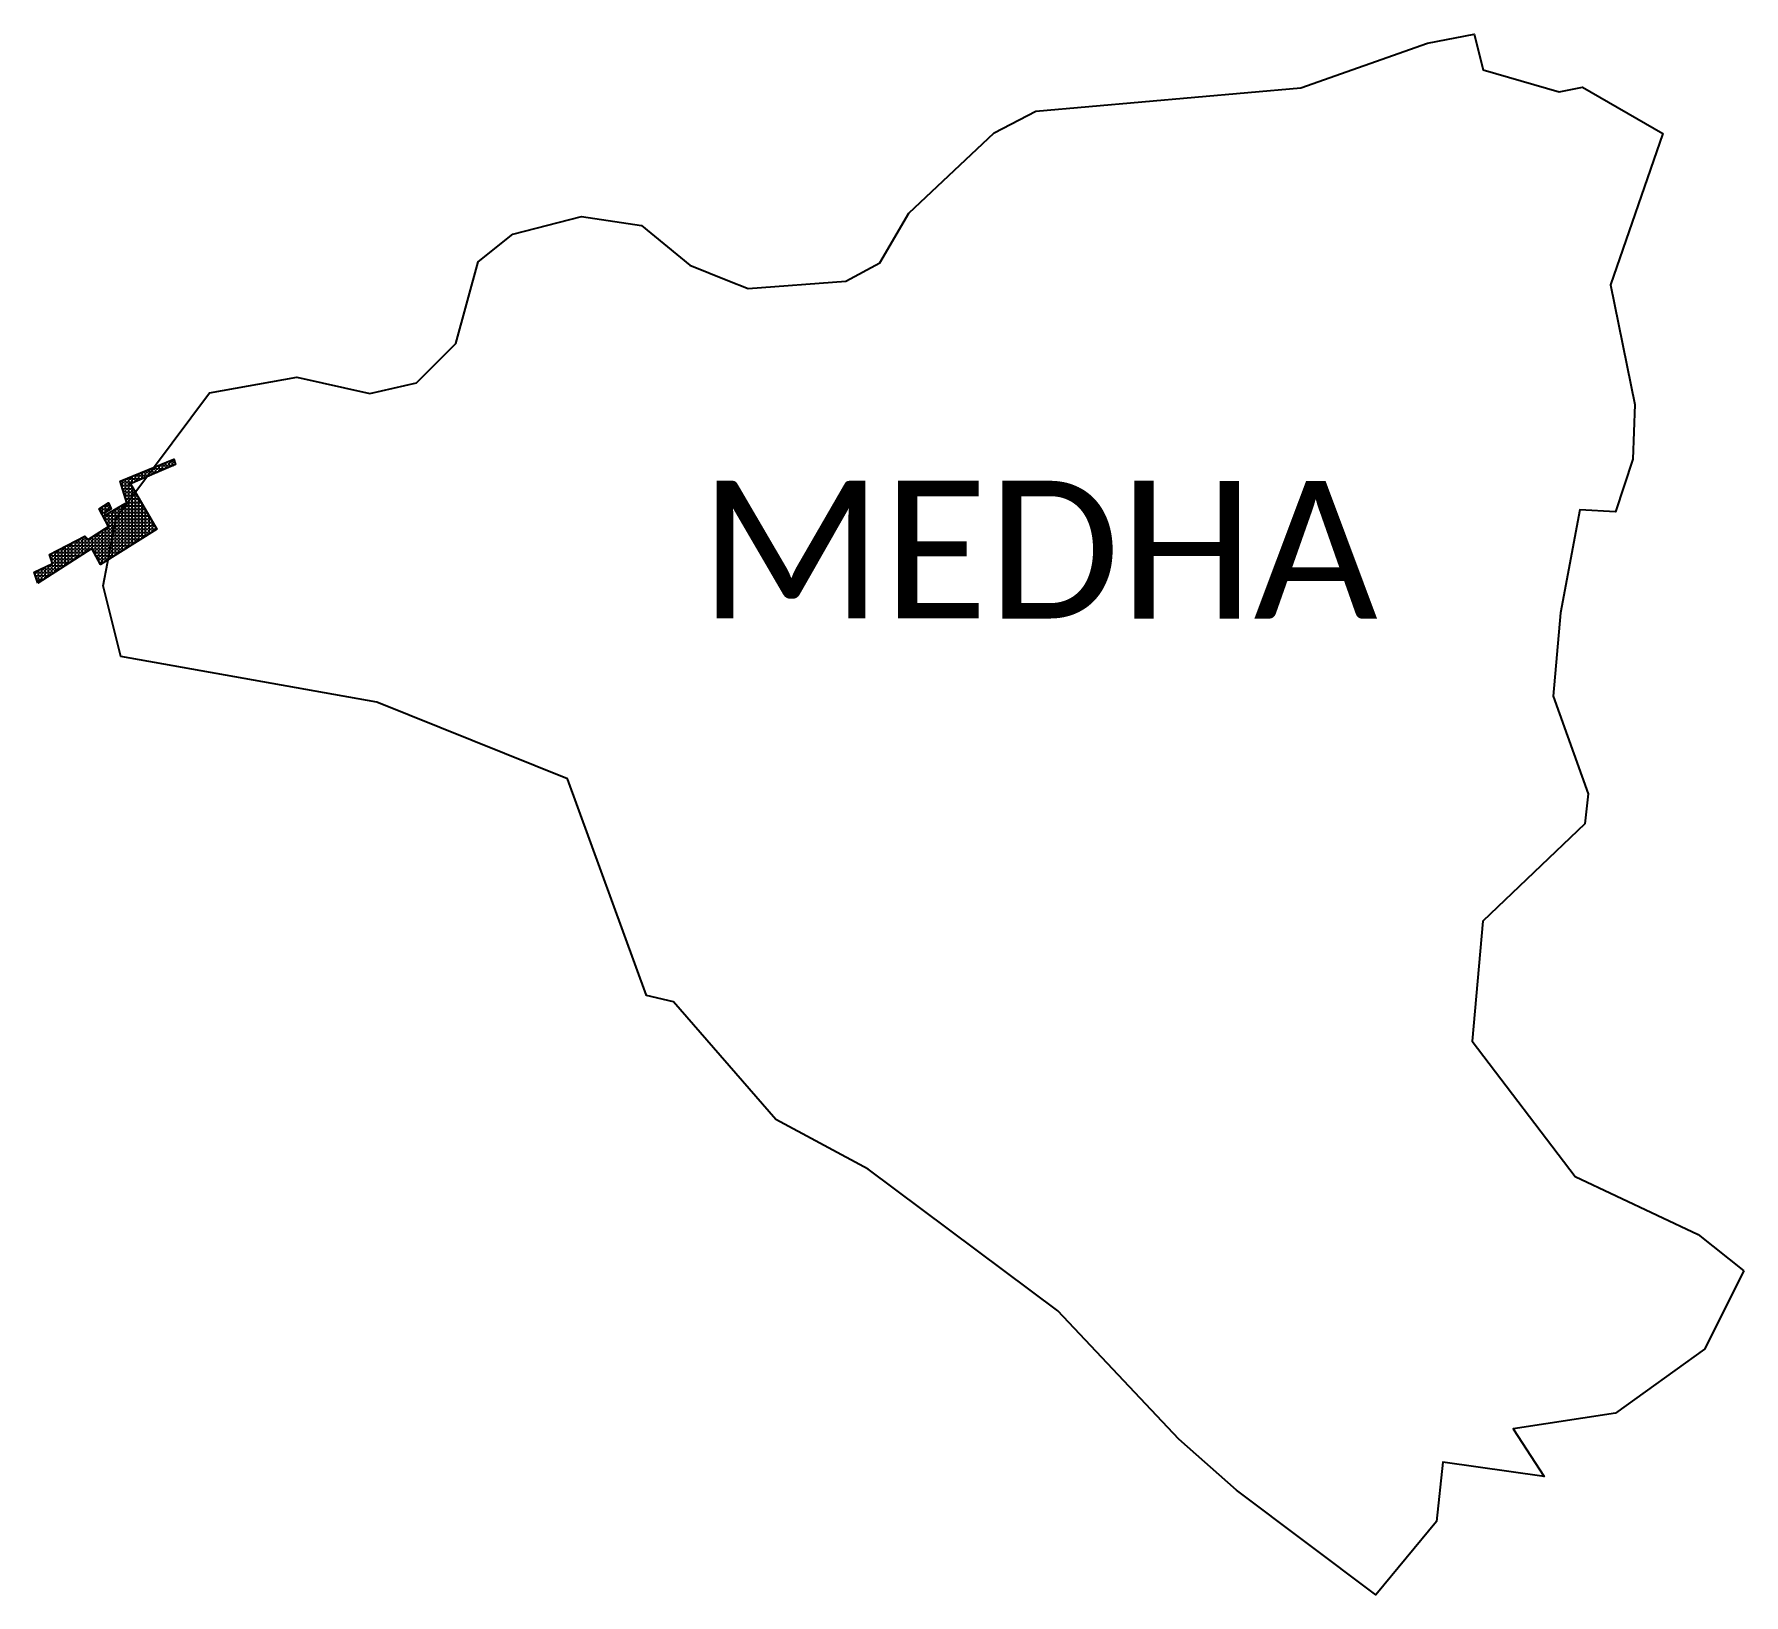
# Model space of a CAD drawing. Header units: metres. Extents: x 343193 to 344976, y 1761609 to 1763237.
import ezdxf

# ---------------------------------------------------------------- set-up
doc = ezdxf.new("R2010")
doc.units = ezdxf.units.M
doc.header["$MEASUREMENT"] = 0
for name, color, linetype in [('JETTY', 41, 'Continuous'), ('JETTY HATCH', 220, 'Continuous'), ('village', 3, 'Continuous'), ('VILLAGE NAME', 250, 'Continuous')]:
    doc.layers.add(name, color=color, linetype=linetype)
doc.styles.get("Standard").update_dxf_attribs({"font": 'arial.ttf'})

msp = doc.modelspace()

# ---------------------------------------------------------------- hatches: boundary and pattern name
at = {"layer": 'JETTY HATCH'}
h = msp.add_hatch(dxfattribs=at)
h.set_pattern_fill('ANGLE', color=256, scale=0.5)
h.set_pattern_definition([(0, (0, 0), (0, 3.4925), [2.54, -0.9525]), (90, (0, 0), (-3.4925, 2e-16), [2.54, -0.9525])])
h.paths.add_polyline_path([(343196.9, 1762664.2), (343193, 1762675.7), (343212, 1762684.6), (343208.8, 1762694), (343245.7, 1762713.4), (343249.3, 1762709.7), (343270.5, 1762723.2), (343260.6, 1762741.8), (343270.5, 1762748), (343273.2, 1762741.8), (343266.1, 1762737.3), (343267.2, 1762735.2), (343287.9, 1762747.4), (343289.6, 1762748.1), (343282.8, 1762770.7), (343338.7, 1762793.7), (343340.5, 1762788), (343293.4, 1762767.9), (343320.9, 1762720.7), (343262, 1762683.7), (343253.1, 1762700.5)])

# ---------------------------------------------------------------- linework, layer by layer
at = {"layer": 'JETTY', "flags": 128}
msp.add_lwpolyline([(343196.9, 1762664.2), (343193, 1762675.7), (343212, 1762684.6), (343208.8, 1762694), (343245.7, 1762713.4), (343249.3, 1762709.7), (343270.5, 1762723.2), (343260.6, 1762741.8), (343270.5, 1762748), (343273.2, 1762741.8), (343266.1, 1762737.3), (343267.2, 1762735.2), (343287.9, 1762747.4), (343289.6, 1762748.1), (343282.8, 1762770.7), (343338.7, 1762793.7), (343340.5, 1762788), (343293.4, 1762767.9), (343320.9, 1762720.7), (343262, 1762683.7), (343253.1, 1762700.5)], close=True, dxfattribs=at)
at = {"layer": 'village', "color": 3, "true_color": 0x00ff00}
msp.add_polyline3d([(344976.1, 1761947, 0), (344935.2, 1761865.2, 0), (344842.2, 1761798.4, 0), (344735.4, 1761781.9, 0), (344767.7, 1761732.4, 0), (344662, 1761747.1, 0), (344655.4, 1761685.2, 0), (344592.2, 1761608.9, 0), (344447, 1761718, 0), (344386.9, 1761771.3, 0), (344260.5, 1761905, 0), (344062.7, 1762052.9, 0), (343966.5, 1762104.7, 0), (343859.9, 1762227.6, 0), (343831.5, 1762234.1, 0), (343749.2, 1762460, 0), (343550.2, 1762540, 0), (343283.5, 1762587.7, 0), (343265, 1762661.3, 0), (343278.5, 1762732.4, 0), (343375.9, 1762862.7, 0), (343466.9, 1762879.2, 0), (343543, 1762862.2, 0), (343591.7, 1762873.3, 0), (343632.8, 1762914.4, 0), (343655.9, 1762999.5, 0), (343692.1, 1763028.2, 0), (343763.8, 1763046.9, 0), (343826.3, 1763037.5, 0), (343876.8, 1762996.1, 0), (343916.6, 1762980.1, 0), (343937.6, 1762971.6, 0), (344039.4, 1762979.3, 0), (344075, 1762998.3, 0), (344105.2, 1763050.1, 0), (344194.1, 1763134.1, 0), (344237.8, 1763156.6, 0), (344514, 1763180.9, 0), (344646, 1763227.5, 0), (344694.9, 1763237, 0), (344704.3, 1763199.9, 0), (344783.6, 1763176.7, 0), (344808, 1763181.8, 0), (344891.7, 1763133.4, 0), (344836.9, 1762975.4, 0), (344862.4, 1762850.7, 0), (344860.3, 1762793.7, 0), (344842.4, 1762738.5, 0), (344805.1, 1762740.7, 0), (344784.9, 1762633.2, 0), (344777.1, 1762546.5, 0), (344813.7, 1762444.6, 0), (344810.2, 1762413.1, 0), (344704, 1762311.8, 0), (344692.8, 1762186.3, 0), (344800.2, 1762045.3, 0), (344928.5, 1761984.9, 0)], close=True, dxfattribs=at)

# ---------------------------------------------------------------- texts
at = {"layer": 'VILLAGE NAME', "insert": (343886.6, 1762771.2), "char_height": 143.7, "attachment_point": 1, "rotation": 359.9793}
msp.add_mtext_dynamic_manual_height_columns('{\\fCalibri|b0|i0|c0|p34;MEDHA}', width=1418, gutter_width=718.5, heights=[0], dxfattribs=at)

doc.saveas('drawing.dxf')
